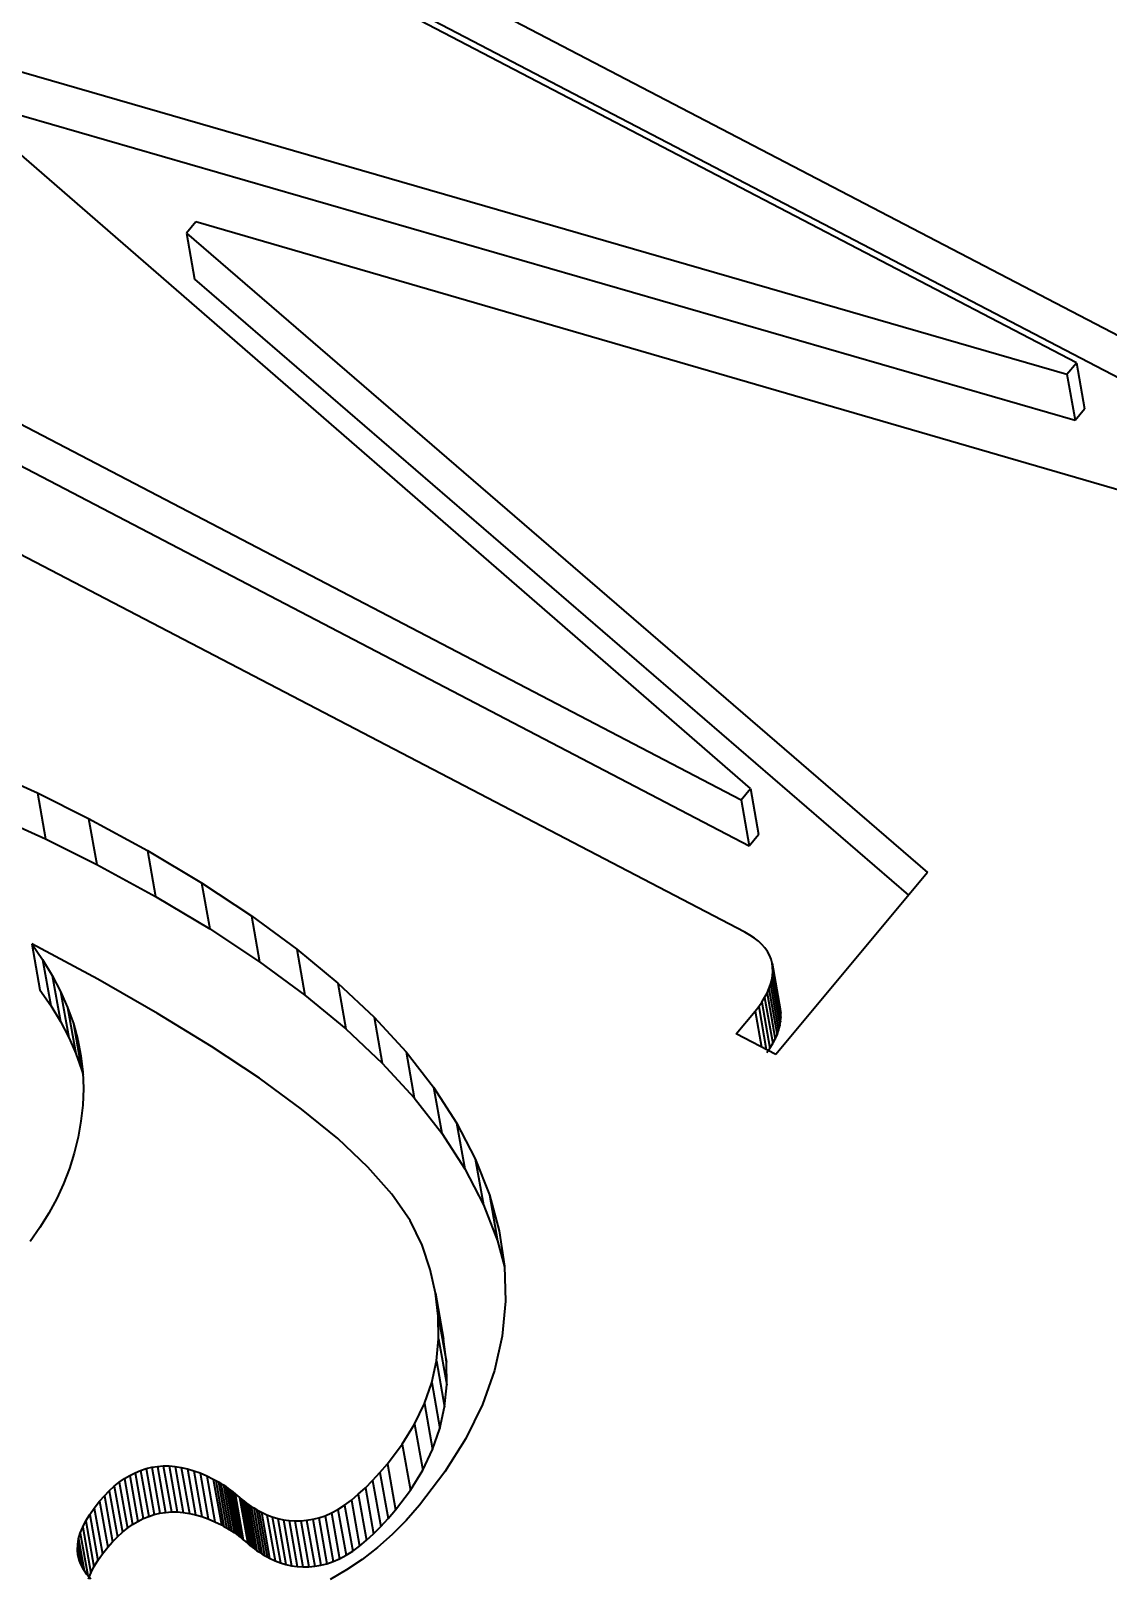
# Model space of a CAD drawing. Header units: millimetres. Extents: x 11035 to 42401, y -8968 to 2503.
# Drawn here: x 12282.946 to 12286.366, y 1739.336 to 1744.249 of the extents above; entities that cross this region are included whole.
import ezdxf

# ---------------------------------------------------------------- set-up
doc = ezdxf.new("R2010")
doc.units = ezdxf.units.MM
doc.layers.add('word_dim', color=253, linetype='Continuous')

# ---------------------------------------------------------------- blocks, each defined once
blk = doc.blocks.new('A$C5CD62552')
at = {"color": 7, "lineweight": 35, "ltscale": 0.084817}
blk.add_line((-15.6131, -259.6962), (-12.6047, -261.2646), dxfattribs=at)
at = {"color": 7, "lineweight": 35, "ltscale": 0.075921}
blk.add_line((-13.0105, -261.2084), (-15.7033, -259.8045), dxfattribs=at)
at = {"color": 7, "lineweight": 35, "ltscale": 0.084815}
for p, q in [((-15.5872, -259.842), (-12.5789, -261.4104)), ((-14.0637, -263.0151), (-17.072, -261.4468))]:
    blk.add_line(p, q, dxfattribs=at)
at = {"color": 7, "lineweight": 35, "ltscale": 0.089872}
blk.add_line((-16.4942, -260.2465), (-13.0406, -261.2444), dxfattribs=at)
at = {"color": 7, "lineweight": 35, "ltscale": 0.084054}
blk.add_line((-14.0454, -262.5587), (-16.5844, -260.3548), dxfattribs=at)
at = {"color": 7, "lineweight": 35, "ltscale": 0.08987}
blk.add_line((-16.4683, -260.3923), (-13.0149, -261.3903), dxfattribs=at)
at = {"color": 7, "lineweight": 35, "ltscale": 0.001173}
blk.add_line((-15.8061, -260.7606), (-15.8361, -260.7967), dxfattribs=at)
at = {"color": 7, "lineweight": 35, "ltscale": 0.077673}
blk.add_line((-15.8361, -260.7967), (-13.4834, -262.8258), dxfattribs=at)
at = {"color": 7, "lineweight": 35, "ltscale": 0.003702}
for p, q in [((-15.8361, -260.7967), (-15.8103, -260.9425)), ((-16.309, -262.573), (-16.2833, -262.7188)), ((-14.0454, -262.5587), (-14.0196, -262.7045)), ((-14.0754, -262.5948), (-14.0496, -262.7406)), ((-16.1467, -262.654), (-16.1209, -262.7998)), ((-15.9603, -262.7557), (-15.9345, -262.9015)), ((-15.788, -262.8587), (-15.7622, -263.0045)), ((-15.6298, -262.9631), (-15.6041, -263.1089)), ((-16.3274, -263.0517), (-16.3015, -263.1975)), ((-16.2927, -263.102), (-16.2669, -263.2478)), ((-15.4859, -263.069), (-15.46, -263.2148)), ((-13.9768, -263.1129), (-13.9509, -263.2587)), ((-16.2622, -263.1525), (-16.2364, -263.2983)), ((-13.9758, -263.1531), (-13.95, -263.2989)), ((-13.9751, -263.1261), (-13.9492, -263.2719)), ((-16.2358, -263.2032), (-16.2099, -263.349)), ((-15.356, -263.1763), (-15.3303, -263.3221)), ((-13.993, -263.2084), (-13.9671, -263.3542)), ((-13.9868, -263.1944), (-13.9609, -263.3402)), ((-13.9782, -263.1668), (-13.9524, -263.3126)), ((-14.0005, -263.2224), (-13.9746, -263.3683)), ((-16.1953, -263.3051), (-16.1694, -263.4509)), ((-15.2404, -263.285), (-15.2146, -263.4308)), ((-15.1389, -263.3951), (-15.1131, -263.5409)), ((-15.0515, -263.5067), (-15.0257, -263.6525)), ((-14.9784, -263.6197), (-14.9526, -263.7655)), ((-14.9194, -263.734), (-14.8935, -263.8799)), ((-14.8744, -263.8486), (-14.8486, -263.9944)), ((-15.0456, -264.1601), (-15.0197, -264.3059)), ((-15.0426, -264.3753), (-15.0167, -264.5211)), ((-15.0807, -264.5107), (-15.0548, -264.6565)), ((-15.1117, -264.5761), (-15.0859, -264.7219)), ((-15.1508, -264.6399), (-15.125, -264.7857)), ((-15.9819, -264.723), (-15.9561, -264.8688)), ((-15.9098, -264.7088), (-15.884, -264.8547)), ((-15.891, -264.7089), (-15.8652, -264.8547)), ((-15.8719, -264.7105), (-15.8462, -264.8563)), ((-15.8128, -264.7238), (-15.7871, -264.8696)), ((-15.7926, -264.7311), (-15.7668, -264.8769)), ((-15.2218, -264.7297), (-15.196, -264.8755)), ((-15.198, -264.702), (-15.1721, -264.8478)), ((-16.0654, -264.7734), (-16.0395, -264.9192)), ((-15.7719, -264.7399), (-15.7462, -264.8857)), ((-15.7511, -264.7502), (-15.7253, -264.896)), ((-15.7428, -264.7546), (-15.717, -264.9004)), ((-15.7346, -264.7593), (-15.7087, -264.9051)), ((-15.7265, -264.7641), (-15.7006, -264.9099)), ((-15.7186, -264.7691), (-15.6928, -264.915)), ((-15.7033, -264.7798), (-15.6775, -264.9256)), ((-15.268, -264.7781), (-15.2423, -264.9239)), ((-15.2451, -264.755), (-15.2193, -264.9009)), ((-16.1119, -264.821), (-16.086, -264.9668)), ((-16.0966, -264.8036), (-16.0709, -264.9494)), ((-16.0811, -264.7878), (-16.0554, -264.9336)), ((-15.6674, -264.8092), (-15.6417, -264.955)), ((-15.6456, -264.8264), (-15.6198, -264.9722)), ((-15.638, -264.8318), (-15.6123, -264.9776)), ((-15.3126, -264.817), (-15.2868, -264.9628)), ((-15.2905, -264.7987), (-15.2647, -264.9445)), ((-16.1287, -264.8423), (-16.103, -264.9881)), ((-15.6303, -264.837), (-15.6045, -264.9828)), ((-15.6224, -264.842), (-15.5966, -264.9878)), ((-15.6143, -264.8468), (-15.5886, -264.9927)), ((-15.6062, -264.8515), (-15.5803, -264.9973)), ((-15.5979, -264.8559), (-15.572, -265.0017)), ((-15.5809, -264.864), (-15.555, -265.0098)), ((-15.5637, -264.8706), (-15.5378, -265.0165)), ((-15.5461, -264.8759), (-15.5203, -265.0217)), ((-15.5283, -264.8797), (-15.5025, -265.0256)), ((-15.5102, -264.8822), (-15.4845, -265.028)), ((-15.4734, -264.8828), (-15.4476, -265.0286)), ((-15.4546, -264.881), (-15.4287, -265.0268)), ((-15.416, -264.8731), (-15.3901, -265.0189)), ((-15.3759, -264.8577), (-15.3501, -265.0035)), ((-15.3553, -264.8465), (-15.3296, -264.9923)), ((-16.1655, -264.9027), (-16.1397, -265.0486))]:
    blk.add_line(p, q, dxfattribs=at)
at = {"color": 7, "lineweight": 35, "ltscale": 0.08475}
blk.add_line((-12.5509, -261.7069), (-15.8061, -260.7606), dxfattribs=at)
at = {"color": 7, "lineweight": 35, "ltscale": 0.074841}
blk.add_line((-15.8103, -260.9425), (-13.5433, -262.8977), dxfattribs=at)
at = {"color": 7, "lineweight": 35, "ltscale": 0.077701}
blk.add_line((-16.8314, -261.158), (-14.0754, -262.5948), dxfattribs=at)
at = {"color": 7, "lineweight": 35, "ltscale": 0.001175}
for p, q in [((-13.0406, -261.2444), (-13.0105, -261.2084)), ((-13.0149, -261.3903), (-12.9847, -261.3542)), ((-14.0754, -262.5948), (-14.0454, -262.5587)), ((-14.0496, -262.7406), (-14.0196, -262.7045))]:
    blk.add_line(p, q, dxfattribs=at)
at = {"color": 7, "lineweight": 35, "ltscale": 0.003703}
for p, q in [((-13.0406, -261.2444), (-13.0149, -261.3903)), ((-13.0105, -261.2084), (-12.9847, -261.3542)), ((-13.9818, -263.1805), (-13.956, -263.3264)), ((-16.2135, -263.254), (-16.1877, -263.3999)), ((-14.0092, -263.2366), (-13.9835, -263.3825)), ((-15.9992, -264.7301), (-15.9735, -264.876)), ((-15.9643, -264.7173), (-15.9386, -264.8631)), ((-15.8328, -264.7179), (-15.8071, -264.8637)), ((-16.0493, -264.7604), (-16.0235, -264.9062)), ((-16.0162, -264.7387), (-15.9904, -264.8846)), ((-15.6886, -264.791), (-15.6628, -264.9369)), ((-16.1556, -264.8832), (-16.1298, -265.029)), ((-16.1433, -264.863), (-16.1175, -265.0089)), ((-15.4919, -264.8832), (-15.4662, -265.029)), ((-15.4354, -264.8777), (-15.4096, -265.0236))]:
    blk.add_line(p, q, dxfattribs=at)
at = {"color": 7, "lineweight": 35, "ltscale": 0.0777}
blk.add_line((-16.8056, -261.3039), (-14.0496, -262.7406), dxfattribs=at)
at = {"color": 7, "lineweight": 35, "ltscale": 0.004355}
for p, q in [((-16.4677, -262.5011), (-16.309, -262.573)), ((-16.442, -262.6469), (-16.2833, -262.7188))]:
    blk.add_line(p, q, dxfattribs=at)
at = {"color": 7, "lineweight": 35, "ltscale": 0.004536}
for p, q in [((-16.309, -262.573), (-16.1467, -262.654)), ((-16.2833, -262.7188), (-16.1209, -262.7998))]:
    blk.add_line(p, q, dxfattribs=at)
at = {"color": 7, "lineweight": 35, "ltscale": 0.005308}
for p, q in [((-16.1467, -262.654), (-15.9603, -262.7557)), ((-16.1209, -262.7998), (-15.9345, -262.9015))]:
    blk.add_line(p, q, dxfattribs=at)
at = {"color": 7, "lineweight": 35, "ltscale": 0.005018}
blk.add_line((-15.9603, -262.7557), (-15.788, -262.8587), dxfattribs=at)
at = {"color": 7, "lineweight": 35, "ltscale": 0.004739}
blk.add_line((-15.788, -262.8587), (-15.6298, -262.9631), dxfattribs=at)
at = {"color": 7, "lineweight": 35, "ltscale": 0.018795}
blk.add_line((-13.4834, -262.8258), (-13.9647, -263.4033), dxfattribs=at)
at = {"color": 7, "lineweight": 35, "ltscale": 0.00502}
blk.add_line((-15.9345, -262.9015), (-15.7622, -263.0045), dxfattribs=at)
at = {"color": 7, "lineweight": 35, "ltscale": 0.004467}
blk.add_line((-15.6298, -262.9631), (-15.4859, -263.069), dxfattribs=at)
at = {"color": 7, "lineweight": 35, "ltscale": 0.004737}
blk.add_line((-15.7622, -263.0045), (-15.6041, -263.1089), dxfattribs=at)
at = {"color": 7, "lineweight": 35, "ltscale": 0.000459155}
blk.add_line((-14.0477, -263.0241), (-14.0637, -263.0151), dxfattribs=at)
at = {"color": 7, "lineweight": 35, "ltscale": 0.005939}
blk.add_line((-16.118, -263.164), (-16.3274, -263.0517), dxfattribs=at)
at = {"color": 7, "lineweight": 35, "ltscale": 0.001527}
blk.add_line((-16.3274, -263.0517), (-16.2927, -263.102), dxfattribs=at)
at = {"color": 7, "lineweight": 35, "ltscale": 0.000433385}
blk.add_line((-14.0332, -263.0336), (-14.0477, -263.0241), dxfattribs=at)
at = {"color": 7, "lineweight": 35, "ltscale": 0.000405634}
blk.add_line((-14.0203, -263.0436), (-14.0332, -263.0336), dxfattribs=at)
at = {"color": 7, "lineweight": 35, "ltscale": 0.00038225}
blk.add_line((-14.0091, -263.0539), (-14.0203, -263.0436), dxfattribs=at)
at = {"color": 7, "lineweight": 35, "ltscale": 0.000363172}
blk.add_line((-13.9995, -263.0648), (-14.0091, -263.0539), dxfattribs=at)
at = {"color": 7, "lineweight": 35, "ltscale": 0.000348021}
blk.add_line((-13.9914, -263.0761), (-13.9995, -263.0648), dxfattribs=at)
at = {"color": 7, "lineweight": 35, "ltscale": 0.001475}
for p, q in [((-16.2927, -263.102), (-16.2622, -263.1525)), ((-16.2669, -263.2478), (-16.2364, -263.2983))]:
    blk.add_line(p, q, dxfattribs=at)
at = {"color": 7, "lineweight": 35, "ltscale": 0.00447}
blk.add_line((-15.6041, -263.1089), (-15.46, -263.2148), dxfattribs=at)
at = {"color": 7, "lineweight": 35, "ltscale": 0.004212}
blk.add_line((-15.4859, -263.069), (-15.356, -263.1763), dxfattribs=at)
at = {"color": 7, "lineweight": 35, "ltscale": 0.000337468}
blk.add_line((-13.9848, -263.0879), (-13.9914, -263.0761), dxfattribs=at)
at = {"color": 7, "lineweight": 35, "ltscale": 0.000328985}
blk.add_line((-13.9801, -263.1002), (-13.9848, -263.0879), dxfattribs=at)
at = {"color": 7, "lineweight": 35, "ltscale": 0.000327904}
blk.add_line((-13.9768, -263.1129), (-13.9801, -263.1002), dxfattribs=at)
at = {"color": 7, "lineweight": 35, "ltscale": 0.000332347}
for p, q in [((-13.9751, -263.1261), (-13.9768, -263.1129)), ((-13.9492, -263.2719), (-13.9509, -263.2587))]:
    blk.add_line(p, q, dxfattribs=at)
at = {"color": 7, "lineweight": 35, "ltscale": 0.001428}
blk.add_line((-16.2622, -263.1525), (-16.2358, -263.2032), dxfattribs=at)
at = {"color": 7, "lineweight": 35, "ltscale": 0.005478}
blk.add_line((-15.9277, -263.2726), (-16.118, -263.164), dxfattribs=at)
at = {"color": 7, "lineweight": 35, "ltscale": 0.000347204}
blk.add_line((-13.9782, -263.1668), (-13.9758, -263.1531), dxfattribs=at)
at = {"color": 7, "lineweight": 35, "ltscale": 0.000341146}
blk.add_line((-13.9758, -263.1531), (-13.9748, -263.1395), dxfattribs=at)
at = {"color": 7, "lineweight": 35, "ltscale": 0.000335749}
blk.add_line((-13.9748, -263.1395), (-13.9751, -263.1261), dxfattribs=at)
at = {"color": 7, "lineweight": 35, "ltscale": 0.003704}
for p, q in [((-13.9748, -263.1395), (-13.9489, -263.2854)), ((-15.0366, -264.2334), (-15.0107, -264.3792)), ((-15.0356, -264.3051), (-15.0097, -264.451)), ((-15.0576, -264.4438), (-15.0317, -264.5896)), ((-15.9465, -264.713), (-15.9206, -264.8589)), ((-15.9283, -264.7102), (-15.9024, -264.8561)), ((-15.8525, -264.7134), (-15.8266, -264.8593)), ((-16.0329, -264.7488), (-16.007, -264.8947)), ((-15.7109, -264.7743), (-15.685, -264.9202)), ((-15.6959, -264.7853), (-15.67, -264.9311)), ((-15.6815, -264.7969), (-15.6556, -264.9428)), ((-15.6604, -264.815), (-15.6345, -264.9609)), ((-15.653, -264.8208), (-15.6272, -264.9667)), ((-15.3342, -264.8329), (-15.3083, -264.9787)), ((-15.3962, -264.8666), (-15.3703, -265.0124))]:
    blk.add_line(p, q, dxfattribs=at)
at = {"color": 7, "lineweight": 35, "ltscale": 0.001525}
blk.add_line((-16.3015, -263.1975), (-16.2669, -263.2478), dxfattribs=at)
at = {"color": 7, "lineweight": 35, "ltscale": 0.001388}
blk.add_line((-16.2358, -263.2032), (-16.2135, -263.254), dxfattribs=at)
at = {"color": 7, "lineweight": 35, "ltscale": 0.003967}
blk.add_line((-15.356, -263.1763), (-15.2404, -263.285), dxfattribs=at)
at = {"color": 7, "lineweight": 35, "ltscale": 0.000397268}
for p, q in [((-14.0005, -263.2224), (-13.993, -263.2084)), ((-13.9746, -263.3683), (-13.9671, -263.3542))]:
    blk.add_line(p, q, dxfattribs=at)
at = {"color": 7, "lineweight": 35, "ltscale": 0.000382521}
for p, q in [((-13.993, -263.2084), (-13.9868, -263.1944)), ((-13.9671, -263.3542), (-13.9609, -263.3402))]:
    blk.add_line(p, q, dxfattribs=at)
at = {"color": 7, "lineweight": 35, "ltscale": 0.000369716}
blk.add_line((-13.9868, -263.1944), (-13.9818, -263.1805), dxfattribs=at)
at = {"color": 7, "lineweight": 35, "ltscale": 0.000354546}
blk.add_line((-13.9818, -263.1805), (-13.9782, -263.1668), dxfattribs=at)
at = {"color": 7, "lineweight": 35, "ltscale": 0.001356}
blk.add_line((-16.2135, -263.254), (-16.1953, -263.3051), dxfattribs=at)
at = {"color": 7, "lineweight": 35, "ltscale": 0.004209}
blk.add_line((-15.46, -263.2148), (-15.3303, -263.3221), dxfattribs=at)
at = {"color": 7, "lineweight": 35, "ltscale": 0.000457308}
blk.add_line((-14.0307, -263.2653), (-14.0194, -263.251), dxfattribs=at)
at = {"color": 7, "lineweight": 35, "ltscale": 0.000439021}
blk.add_line((-14.0194, -263.251), (-14.0092, -263.2366), dxfattribs=at)
at = {"color": 7, "lineweight": 35, "ltscale": 0.003463}
blk.add_line((-14.0194, -263.251), (-13.9952, -263.3874), dxfattribs=at)
at = {"color": 7, "lineweight": 35, "ltscale": 0.000416652}
blk.add_line((-14.0092, -263.2366), (-14.0005, -263.2224), dxfattribs=at)
at = {"color": 7, "lineweight": 35, "ltscale": 0.001429}
blk.add_line((-16.2364, -263.2983), (-16.2099, -263.349), dxfattribs=at)
at = {"color": 7, "lineweight": 35, "ltscale": 0.00133}
blk.add_line((-16.1953, -263.3051), (-16.1811, -263.3564), dxfattribs=at)
at = {"color": 7, "lineweight": 35, "ltscale": 0.005023}
blk.add_line((-15.7563, -263.3774), (-15.9277, -263.2726), dxfattribs=at)
at = {"color": 7, "lineweight": 35, "ltscale": 0.003745}
blk.add_line((-15.2404, -263.285), (-15.1389, -263.3951), dxfattribs=at)
at = {"color": 7, "lineweight": 35, "ltscale": 0.00235}
blk.add_line((-14.0909, -263.3375), (-14.0307, -263.2653), dxfattribs=at)
at = {"color": 7, "lineweight": 35, "ltscale": 0.002896}
blk.add_line((-14.0307, -263.2653), (-14.0106, -263.3794), dxfattribs=at)
at = {"color": 7, "lineweight": 35, "ltscale": 0.00034668}
blk.add_line((-13.9524, -263.3126), (-13.95, -263.2989), dxfattribs=at)
at = {"color": 7, "lineweight": 35, "ltscale": 0.000339857}
blk.add_line((-13.95, -263.2989), (-13.9489, -263.2854), dxfattribs=at)
at = {"color": 7, "lineweight": 35, "ltscale": 0.000337274}
blk.add_line((-13.9489, -263.2854), (-13.9492, -263.2719), dxfattribs=at)
at = {"color": 7, "lineweight": 35, "ltscale": 0.001389}
blk.add_line((-16.2099, -263.349), (-16.1877, -263.3999), dxfattribs=at)
at = {"color": 7, "lineweight": 35, "ltscale": 0.001311}
blk.add_line((-16.1811, -263.3564), (-16.171, -263.4078), dxfattribs=at)
at = {"color": 7, "lineweight": 35, "ltscale": 0.001726}
blk.add_line((-16.1811, -263.3564), (-16.169, -263.4244), dxfattribs=at)
at = {"color": 7, "lineweight": 35, "ltscale": 0.003969}
blk.add_line((-15.3303, -263.3221), (-15.2146, -263.4308), dxfattribs=at)
at = {"color": 7, "lineweight": 35, "ltscale": 0.003559}
blk.add_line((-13.9647, -263.4033), (-14.0909, -263.3375), dxfattribs=at)
at = {"color": 7, "lineweight": 35, "ltscale": 0.000367255}
blk.add_line((-13.9609, -263.3402), (-13.956, -263.3264), dxfattribs=at)
at = {"color": 7, "lineweight": 35, "ltscale": 0.000356795}
blk.add_line((-13.956, -263.3264), (-13.9524, -263.3126), dxfattribs=at)
at = {"color": 7, "lineweight": 35, "ltscale": 0.001355}
blk.add_line((-16.1877, -263.3999), (-16.1694, -263.4509), dxfattribs=at)
at = {"color": 7, "lineweight": 35, "ltscale": 0.001301}
for p, q in [((-16.171, -263.4078), (-16.165, -263.4595)), ((-16.1652, -263.5634), (-16.1711, -263.6151))]:
    blk.add_line(p, q, dxfattribs=at)
at = {"color": 7, "lineweight": 35, "ltscale": 0.004572}
blk.add_line((-15.604, -263.4786), (-15.7563, -263.3774), dxfattribs=at)
at = {"color": 7, "lineweight": 35, "ltscale": 0.003543}
for p, q in [((-15.1389, -263.3951), (-15.0515, -263.5067)), ((-15.1131, -263.5409), (-15.0257, -263.6525))]:
    blk.add_line(p, q, dxfattribs=at)
at = {"color": 7, "lineweight": 35, "ltscale": 0.000436017}
blk.add_line((-13.9935, -263.3968), (-13.9835, -263.3825), dxfattribs=at)
at = {"color": 7, "lineweight": 35, "ltscale": 0.000419561}
blk.add_line((-13.9835, -263.3825), (-13.9746, -263.3683), dxfattribs=at)
at = {"color": 7, "lineweight": 35, "ltscale": 0.000446455}
blk.add_line((-16.1694, -263.4509), (-16.1646, -263.4681), dxfattribs=at)
at = {"color": 7, "lineweight": 35, "ltscale": 0.003743}
blk.add_line((-15.2146, -263.4308), (-15.1131, -263.5409), dxfattribs=at)
at = {"color": 7, "lineweight": 35, "ltscale": 0.001296}
blk.add_line((-16.165, -263.4595), (-16.163, -263.5113), dxfattribs=at)
at = {"color": 7, "lineweight": 35, "ltscale": 0.004134}
blk.add_line((-15.4704, -263.5761), (-15.604, -263.4786), dxfattribs=at)
at = {"color": 7, "lineweight": 35, "ltscale": 0.003364}
for p, q in [((-15.0515, -263.5067), (-14.9784, -263.6197)), ((-15.0257, -263.6525), (-14.9526, -263.7655))]:
    blk.add_line(p, q, dxfattribs=at)
at = {"color": 7, "lineweight": 35, "ltscale": 0.001303}
blk.add_line((-16.163, -263.5113), (-16.1652, -263.5634), dxfattribs=at)
at = {"color": 7, "lineweight": 35, "ltscale": 0.003698}
blk.add_line((-15.356, -263.67), (-15.4704, -263.5761), dxfattribs=at)
at = {"color": 7, "lineweight": 35, "ltscale": 0.001291}
blk.add_line((-16.1711, -263.6151), (-16.1801, -263.6659), dxfattribs=at)
at = {"color": 7, "lineweight": 35, "ltscale": 0.003217}
blk.add_line((-14.9784, -263.6197), (-14.9194, -263.734), dxfattribs=at)
at = {"color": 7, "lineweight": 35, "ltscale": 0.001285}
blk.add_line((-16.1801, -263.6659), (-16.1923, -263.7159), dxfattribs=at)
at = {"color": 7, "lineweight": 35, "ltscale": 0.003284}
blk.add_line((-15.2606, -263.7602), (-15.356, -263.67), dxfattribs=at)
at = {"color": 7, "lineweight": 35, "ltscale": 0.001286}
blk.add_line((-16.1923, -263.7159), (-16.2077, -263.7649), dxfattribs=at)
at = {"color": 7, "lineweight": 35, "ltscale": 0.003078}
blk.add_line((-14.9194, -263.734), (-14.8744, -263.8486), dxfattribs=at)
at = {"color": 7, "lineweight": 35, "ltscale": 0.001292}
blk.add_line((-16.2077, -263.7649), (-16.2263, -263.8131), dxfattribs=at)
at = {"color": 7, "lineweight": 35, "ltscale": 0.002887}
blk.add_line((-15.184, -263.8467), (-15.2606, -263.7602), dxfattribs=at)
at = {"color": 7, "lineweight": 35, "ltscale": 0.003218}
blk.add_line((-14.9526, -263.7655), (-14.8935, -263.8799), dxfattribs=at)
at = {"color": 7, "lineweight": 35, "ltscale": 0.0013}
blk.add_line((-16.2263, -263.8131), (-16.248, -263.8604), dxfattribs=at)
at = {"color": 7, "lineweight": 35, "ltscale": 0.002522}
blk.add_line((-15.1264, -263.9295), (-15.184, -263.8467), dxfattribs=at)
at = {"color": 7, "lineweight": 35, "ltscale": 0.002944}
blk.add_line((-14.8744, -263.8486), (-14.8432, -263.9622), dxfattribs=at)
at = {"color": 7, "lineweight": 35, "ltscale": 0.001319}
blk.add_line((-16.248, -263.8604), (-16.273, -263.9068), dxfattribs=at)
at = {"color": 7, "lineweight": 35, "ltscale": 0.003076}
blk.add_line((-14.8935, -263.8799), (-14.8486, -263.9944), dxfattribs=at)
at = {"color": 7, "lineweight": 35, "ltscale": 0.001339}
blk.add_line((-16.273, -263.9068), (-16.3012, -263.9524), dxfattribs=at)
at = {"color": 7, "lineweight": 35, "ltscale": 0.002202}
blk.add_line((-15.0879, -264.0086), (-15.1264, -263.9295), dxfattribs=at)
at = {"color": 7, "lineweight": 35, "ltscale": 0.001362}
blk.add_line((-16.3012, -263.9524), (-16.3325, -263.997), dxfattribs=at)
at = {"color": 7, "lineweight": 35, "ltscale": 0.002128}
blk.add_line((-14.8486, -263.9944), (-14.8261, -264.0765), dxfattribs=at)
at = {"color": 7, "lineweight": 35, "ltscale": 0.002843}
blk.add_line((-14.8432, -263.9622), (-14.8261, -264.0746), dxfattribs=at)
at = {"color": 7, "lineweight": 35, "ltscale": 0.002013}
blk.add_line((-15.0627, -264.0851), (-15.0879, -264.0086), dxfattribs=at)
at = {"color": 7, "lineweight": 35, "ltscale": 0.001922}
blk.add_line((-15.0456, -264.1601), (-15.0627, -264.0851), dxfattribs=at)
at = {"color": 7, "lineweight": 35, "ltscale": 0.002787}
blk.add_line((-14.8261, -264.0746), (-14.823, -264.1861), dxfattribs=at)
at = {"color": 7, "lineweight": 35, "ltscale": 0.001846}
blk.add_line((-15.0366, -264.2334), (-15.0456, -264.1601), dxfattribs=at)
at = {"color": 7, "lineweight": 35, "ltscale": 0.002775}
blk.add_line((-14.823, -264.1861), (-14.8336, -264.2965), dxfattribs=at)
at = {"color": 7, "lineweight": 35, "ltscale": 0.001793}
for p, q in [((-15.0356, -264.3051), (-15.0366, -264.2334)), ((-15.0097, -264.451), (-15.0107, -264.3792))]:
    blk.add_line(p, q, dxfattribs=at)
at = {"color": 7, "lineweight": 35, "ltscale": 0.001763}
blk.add_line((-15.0426, -264.3753), (-15.0356, -264.3051), dxfattribs=at)
at = {"color": 7, "lineweight": 35, "ltscale": 0.001848}
blk.add_line((-15.0107, -264.3792), (-15.0197, -264.3059), dxfattribs=at)
at = {"color": 7, "lineweight": 35, "ltscale": 0.002801}
blk.add_line((-14.8336, -264.2965), (-14.8581, -264.4059), dxfattribs=at)
at = {"color": 7, "lineweight": 35, "ltscale": 0.001753}
blk.add_line((-15.0576, -264.4438), (-15.0426, -264.3753), dxfattribs=at)
at = {"color": 7, "lineweight": 35, "ltscale": 0.002875}
blk.add_line((-14.8581, -264.4059), (-14.8967, -264.5142), dxfattribs=at)
at = {"color": 7, "lineweight": 35, "ltscale": 0.00177}
blk.add_line((-15.0807, -264.5107), (-15.0576, -264.4438), dxfattribs=at)
at = {"color": 7, "lineweight": 35, "ltscale": 0.001762}
blk.add_line((-15.0167, -264.5211), (-15.0097, -264.451), dxfattribs=at)
at = {"color": 7, "lineweight": 35, "ltscale": 0.001809}
blk.add_line((-15.1117, -264.5761), (-15.0807, -264.5107), dxfattribs=at)
at = {"color": 7, "lineweight": 35, "ltscale": 0.001754}
blk.add_line((-15.0317, -264.5896), (-15.0167, -264.5211), dxfattribs=at)
at = {"color": 7, "lineweight": 35, "ltscale": 0.002985}
blk.add_line((-14.8967, -264.5142), (-14.9492, -264.6214), dxfattribs=at)
at = {"color": 7, "lineweight": 35, "ltscale": 0.001871}
blk.add_line((-15.1508, -264.6399), (-15.1117, -264.5761), dxfattribs=at)
at = {"color": 7, "lineweight": 35, "ltscale": 0.001769}
blk.add_line((-15.0548, -264.6565), (-15.0317, -264.5896), dxfattribs=at)
at = {"color": 7, "lineweight": 35, "ltscale": 0.003131}
blk.add_line((-14.9492, -264.6214), (-15.0155, -264.7277), dxfattribs=at)
at = {"color": 7, "lineweight": 35, "ltscale": 0.001949}
for p, q in [((-15.198, -264.702), (-15.1508, -264.6399)), ((-15.1721, -264.8478), (-15.125, -264.7857))]:
    blk.add_line(p, q, dxfattribs=at)
at = {"color": 7, "lineweight": 35, "ltscale": 0.00181}
blk.add_line((-15.0859, -264.7219), (-15.0548, -264.6565), dxfattribs=at)
at = {"color": 7, "lineweight": 35, "ltscale": 0.000475636}
for p, q in [((-16.0162, -264.7387), (-15.9992, -264.7301)), ((-15.9904, -264.8846), (-15.9735, -264.876))]:
    blk.add_line(p, q, dxfattribs=at)
at = {"color": 7, "lineweight": 35, "ltscale": 0.000468683}
blk.add_line((-15.9992, -264.7301), (-15.9819, -264.723), dxfattribs=at)
at = {"color": 7, "lineweight": 35, "ltscale": 0.000462268}
blk.add_line((-15.9819, -264.723), (-15.9643, -264.7173), dxfattribs=at)
at = {"color": 7, "lineweight": 35, "ltscale": 0.000458181}
blk.add_line((-15.9643, -264.7173), (-15.9465, -264.713), dxfattribs=at)
at = {"color": 7, "lineweight": 35, "ltscale": 0.000460097}
for p, q in [((-15.9465, -264.713), (-15.9283, -264.7102)), ((-15.9206, -264.8589), (-15.9024, -264.8561))]:
    blk.add_line(p, q, dxfattribs=at)
at = {"color": 7, "lineweight": 35, "ltscale": 0.00046508}
blk.add_line((-15.9283, -264.7102), (-15.9098, -264.7088), dxfattribs=at)
at = {"color": 7, "lineweight": 35, "ltscale": 0.000469973}
for p, q in [((-15.9098, -264.7088), (-15.891, -264.7089)), ((-15.884, -264.8547), (-15.8652, -264.8547))]:
    blk.add_line(p, q, dxfattribs=at)
at = {"color": 7, "lineweight": 35, "ltscale": 0.000477724}
for p, q in [((-15.891, -264.7089), (-15.8719, -264.7105)), ((-15.8652, -264.8547), (-15.8462, -264.8563))]:
    blk.add_line(p, q, dxfattribs=at)
at = {"color": 7, "lineweight": 35, "ltscale": 0.000490726}
blk.add_line((-15.8719, -264.7105), (-15.8525, -264.7134), dxfattribs=at)
at = {"color": 7, "lineweight": 35, "ltscale": 0.000503801}
blk.add_line((-15.8525, -264.7134), (-15.8328, -264.7179), dxfattribs=at)
at = {"color": 7, "lineweight": 35, "ltscale": 0.000521915}
blk.add_line((-15.8328, -264.7179), (-15.8128, -264.7238), dxfattribs=at)
at = {"color": 7, "lineweight": 35, "ltscale": 0.000538668}
for p, q in [((-15.8128, -264.7238), (-15.7926, -264.7311)), ((-15.7871, -264.8696), (-15.7668, -264.8769))]:
    blk.add_line(p, q, dxfattribs=at)
at = {"color": 7, "lineweight": 35, "ltscale": 0.000560602}
for p, q in [((-15.7926, -264.7311), (-15.7719, -264.7399)), ((-15.7668, -264.8769), (-15.7462, -264.8857))]:
    blk.add_line(p, q, dxfattribs=at)
at = {"color": 7, "lineweight": 35, "ltscale": 0.000860667}
for p, q in [((-15.2451, -264.755), (-15.2218, -264.7297)), ((-15.2193, -264.9009), (-15.196, -264.8755))]:
    blk.add_line(p, q, dxfattribs=at)
at = {"color": 7, "lineweight": 35, "ltscale": 0.000913256}
blk.add_line((-15.2218, -264.7297), (-15.198, -264.702), dxfattribs=at)
at = {"color": 7, "lineweight": 35, "ltscale": 0.00187}
blk.add_line((-15.125, -264.7857), (-15.0859, -264.7219), dxfattribs=at)
at = {"color": 7, "lineweight": 35, "ltscale": 0.003309}
blk.add_line((-15.0155, -264.7277), (-15.0958, -264.8329), dxfattribs=at)
at = {"color": 7, "lineweight": 35, "ltscale": 0.000533534}
blk.add_line((-16.0811, -264.7878), (-16.0654, -264.7734), dxfattribs=at)
at = {"color": 7, "lineweight": 35, "ltscale": 0.000517597}
blk.add_line((-16.0654, -264.7734), (-16.0493, -264.7604), dxfattribs=at)
at = {"color": 7, "lineweight": 35, "ltscale": 0.000500398}
blk.add_line((-16.0493, -264.7604), (-16.0329, -264.7488), dxfattribs=at)
at = {"color": 7, "lineweight": 35, "ltscale": 0.000488045}
blk.add_line((-16.0329, -264.7488), (-16.0162, -264.7387), dxfattribs=at)
at = {"color": 7, "lineweight": 35, "ltscale": 0.000581414}
for p, q in [((-15.7719, -264.7399), (-15.7511, -264.7502)), ((-15.7462, -264.8857), (-15.7253, -264.896))]:
    blk.add_line(p, q, dxfattribs=at)
at = {"color": 7, "lineweight": 35, "ltscale": 0.000235525}
for p, q in [((-15.7511, -264.7502), (-15.7428, -264.7546)), ((-15.6062, -264.8515), (-15.5979, -264.8559)), ((-15.7253, -264.896), (-15.717, -264.9004)), ((-15.5803, -264.9973), (-15.572, -265.0017))]:
    blk.add_line(p, q, dxfattribs=at)
at = {"color": 7, "lineweight": 35, "ltscale": 0.000235821}
blk.add_line((-15.7428, -264.7546), (-15.7346, -264.7593), dxfattribs=at)
at = {"color": 7, "lineweight": 35, "ltscale": 0.000234733}
for p, q in [((-15.7346, -264.7593), (-15.7265, -264.7641)), ((-15.6224, -264.842), (-15.6143, -264.8468)), ((-15.7087, -264.9051), (-15.7006, -264.9099)), ((-15.5966, -264.9878), (-15.5886, -264.9927))]:
    blk.add_line(p, q, dxfattribs=at)
at = {"color": 7, "lineweight": 35, "ltscale": 0.000234529}
blk.add_line((-15.7265, -264.7641), (-15.7186, -264.7691), dxfattribs=at)
at = {"color": 7, "lineweight": 35, "ltscale": 0.000231919}
for p, q in [((-15.7186, -264.7691), (-15.7109, -264.7743)), ((-15.638, -264.8318), (-15.6303, -264.837))]:
    blk.add_line(p, q, dxfattribs=at)
at = {"color": 7, "lineweight": 35, "ltscale": 0.0002329}
blk.add_line((-15.7109, -264.7743), (-15.7033, -264.7798), dxfattribs=at)
at = {"color": 7, "lineweight": 35, "ltscale": 0.00023133}
blk.add_line((-15.7033, -264.7798), (-15.6959, -264.7853), dxfattribs=at)
at = {"color": 7, "lineweight": 35, "ltscale": 0.000232595}
for p, q in [((-15.6959, -264.7853), (-15.6886, -264.791)), ((-15.6604, -264.815), (-15.653, -264.8208)), ((-15.6345, -264.9609), (-15.6272, -264.9667))]:
    blk.add_line(p, q, dxfattribs=at)
at = {"color": 7, "lineweight": 35, "ltscale": 0.000762433}
for p, q in [((-15.2905, -264.7987), (-15.268, -264.7781)), ((-15.2647, -264.9445), (-15.2423, -264.9239))]:
    blk.add_line(p, q, dxfattribs=at)
at = {"color": 7, "lineweight": 35, "ltscale": 0.000812457}
for p, q in [((-15.268, -264.7781), (-15.2451, -264.755)), ((-15.2423, -264.9239), (-15.2193, -264.9009))]:
    blk.add_line(p, q, dxfattribs=at)
at = {"color": 7, "lineweight": 35, "ltscale": 0.000680131}
blk.add_line((-16.1287, -264.8423), (-16.1119, -264.821), dxfattribs=at)
at = {"color": 7, "lineweight": 35, "ltscale": 0.000577331}
blk.add_line((-16.1119, -264.821), (-16.0966, -264.8036), dxfattribs=at)
at = {"color": 7, "lineweight": 35, "ltscale": 0.000554623}
for p, q in [((-16.0966, -264.8036), (-16.0811, -264.7878)), ((-16.0709, -264.9494), (-16.0554, -264.9336))]:
    blk.add_line(p, q, dxfattribs=at)
at = {"color": 7, "lineweight": 35, "ltscale": 0.000230731}
blk.add_line((-15.6886, -264.791), (-15.6815, -264.7969), dxfattribs=at)
at = {"color": 7, "lineweight": 35, "ltscale": 0.000234693}
blk.add_line((-15.6815, -264.7969), (-15.6744, -264.8031), dxfattribs=at)
at = {"color": 7, "lineweight": 35, "ltscale": 0.000231391}
for p, q in [((-15.6744, -264.8031), (-15.6674, -264.8092)), ((-15.6556, -264.9428), (-15.6486, -264.9489)), ((-15.6486, -264.9489), (-15.6417, -264.955))]:
    blk.add_line(p, q, dxfattribs=at)
at = {"color": 7, "lineweight": 35, "ltscale": 0.000229755}
blk.add_line((-15.6674, -264.8092), (-15.6604, -264.815), dxfattribs=at)
at = {"color": 7, "lineweight": 35, "ltscale": 0.000233155}
blk.add_line((-15.653, -264.8208), (-15.6456, -264.8264), dxfattribs=at)
at = {"color": 7, "lineweight": 35, "ltscale": 0.000232014}
for p, q in [((-15.6456, -264.8264), (-15.638, -264.8318)), ((-15.685, -264.9202), (-15.6775, -264.9256)), ((-15.6198, -264.9722), (-15.6123, -264.9776))]:
    blk.add_line(p, q, dxfattribs=at)
at = {"color": 7, "lineweight": 35, "ltscale": 0.000628108}
blk.add_line((-15.3553, -264.8465), (-15.3342, -264.8329), dxfattribs=at)
at = {"color": 7, "lineweight": 35, "ltscale": 0.0006702}
blk.add_line((-15.3342, -264.8329), (-15.3126, -264.817), dxfattribs=at)
at = {"color": 7, "lineweight": 35, "ltscale": 0.000717397}
for p, q in [((-15.3126, -264.817), (-15.2905, -264.7987)), ((-15.2868, -264.9628), (-15.2647, -264.9445))]:
    blk.add_line(p, q, dxfattribs=at)
at = {"color": 7, "lineweight": 35, "ltscale": 0.001623}
blk.add_line((-15.0958, -264.8329), (-15.1388, -264.8816), dxfattribs=at)
at = {"color": 7, "lineweight": 35, "ltscale": 0.000548648}
blk.add_line((-16.1655, -264.9027), (-16.1556, -264.8832), dxfattribs=at)
at = {"color": 7, "lineweight": 35, "ltscale": 0.000590387}
for p, q in [((-16.1556, -264.8832), (-16.1433, -264.863)), ((-16.1298, -265.029), (-16.1175, -265.0089))]:
    blk.add_line(p, q, dxfattribs=at)
at = {"color": 7, "lineweight": 35, "ltscale": 0.000632025}
blk.add_line((-16.1433, -264.863), (-16.1287, -264.8423), dxfattribs=at)
at = {"color": 7, "lineweight": 35, "ltscale": 0.000469267}
blk.add_line((-15.9735, -264.876), (-15.9561, -264.8688), dxfattribs=at)
at = {"color": 7, "lineweight": 35, "ltscale": 0.000461797}
blk.add_line((-15.9561, -264.8688), (-15.9386, -264.8631), dxfattribs=at)
at = {"color": 7, "lineweight": 35, "ltscale": 0.000461149}
blk.add_line((-15.9386, -264.8631), (-15.9206, -264.8589), dxfattribs=at)
at = {"color": 7, "lineweight": 35, "ltscale": 0.00046215}
blk.add_line((-15.9024, -264.8561), (-15.884, -264.8547), dxfattribs=at)
at = {"color": 7, "lineweight": 35, "ltscale": 0.000493973}
blk.add_line((-15.8462, -264.8563), (-15.8266, -264.8593), dxfattribs=at)
at = {"color": 7, "lineweight": 35, "ltscale": 0.000500825}
blk.add_line((-15.8266, -264.8593), (-15.8071, -264.8637), dxfattribs=at)
at = {"color": 7, "lineweight": 35, "ltscale": 0.000521485}
blk.add_line((-15.8071, -264.8637), (-15.7871, -264.8696), dxfattribs=at)
at = {"color": 7, "lineweight": 35, "ltscale": 0.000235347}
blk.add_line((-15.6303, -264.837), (-15.6224, -264.842), dxfattribs=at)
at = {"color": 7, "lineweight": 35, "ltscale": 0.000235065}
blk.add_line((-15.6143, -264.8468), (-15.6062, -264.8515), dxfattribs=at)
at = {"color": 7, "lineweight": 35, "ltscale": 0.000469584}
for p, q in [((-15.5979, -264.8559), (-15.5809, -264.864)), ((-15.572, -265.0017), (-15.555, -265.0098))]:
    blk.add_line(p, q, dxfattribs=at)
at = {"color": 7, "lineweight": 35, "ltscale": 0.000461323}
for p, q in [((-15.5809, -264.864), (-15.5637, -264.8706)), ((-15.555, -265.0098), (-15.5378, -265.0165))]:
    blk.add_line(p, q, dxfattribs=at)
at = {"color": 7, "lineweight": 35, "ltscale": 0.000458628}
blk.add_line((-15.5637, -264.8706), (-15.5461, -264.8759), dxfattribs=at)
at = {"color": 7, "lineweight": 35, "ltscale": 0.000455809}
for p, q in [((-15.5461, -264.8759), (-15.5283, -264.8797)), ((-15.5203, -265.0217), (-15.5025, -265.0256))]:
    blk.add_line(p, q, dxfattribs=at)
at = {"color": 7, "lineweight": 35, "ltscale": 0.000455765}
for p, q in [((-15.5283, -264.8797), (-15.5102, -264.8822)), ((-15.5025, -265.0256), (-15.4845, -265.028))]:
    blk.add_line(p, q, dxfattribs=at)
at = {"color": 7, "lineweight": 35, "ltscale": 0.000458414}
blk.add_line((-15.5102, -264.8822), (-15.4919, -264.8832), dxfattribs=at)
at = {"color": 7, "lineweight": 35, "ltscale": 0.000463958}
blk.add_line((-15.4919, -264.8832), (-15.4734, -264.8828), dxfattribs=at)
at = {"color": 7, "lineweight": 35, "ltscale": 0.000472195}
blk.add_line((-15.4734, -264.8828), (-15.4546, -264.881), dxfattribs=at)
at = {"color": 7, "lineweight": 35, "ltscale": 0.000485903}
blk.add_line((-15.4546, -264.881), (-15.4354, -264.8777), dxfattribs=at)
at = {"color": 7, "lineweight": 35, "ltscale": 0.000498895}
blk.add_line((-15.4354, -264.8777), (-15.416, -264.8731), dxfattribs=at)
at = {"color": 7, "lineweight": 35, "ltscale": 0.000520647}
blk.add_line((-15.416, -264.8731), (-15.3962, -264.8666), dxfattribs=at)
at = {"color": 7, "lineweight": 35, "ltscale": 0.0005528}
blk.add_line((-15.3962, -264.8666), (-15.3759, -264.8577), dxfattribs=at)
at = {"color": 7, "lineweight": 35, "ltscale": 0.000587216}
blk.add_line((-15.3759, -264.8577), (-15.3553, -264.8465), dxfattribs=at)
at = {"color": 7, "lineweight": 35, "ltscale": 0.000915248}
blk.add_line((-15.196, -264.8755), (-15.1721, -264.8478), dxfattribs=at)
at = {"color": 7, "lineweight": 35, "ltscale": 0.001584}
blk.add_line((-15.1388, -264.8816), (-15.1834, -264.9265), dxfattribs=at)
at = {"color": 7, "lineweight": 35, "ltscale": 0.000476201}
blk.add_line((-16.1784, -264.94), (-16.1732, -264.9217), dxfattribs=at)
at = {"color": 7, "lineweight": 35, "ltscale": 0.000510602}
for p, q in [((-16.1732, -264.9217), (-16.1655, -264.9027)), ((-16.1474, -265.0675), (-16.1397, -265.0486))]:
    blk.add_line(p, q, dxfattribs=at)
at = {"color": 7, "lineweight": 35, "ltscale": 0.003423}
blk.add_line((-16.1732, -264.9217), (-16.1494, -265.0565), dxfattribs=at)
at = {"color": 7, "lineweight": 35, "ltscale": 0.00053579}
blk.add_line((-16.0554, -264.9336), (-16.0395, -264.9192), dxfattribs=at)
at = {"color": 7, "lineweight": 35, "ltscale": 0.000514264}
blk.add_line((-16.0395, -264.9192), (-16.0235, -264.9062), dxfattribs=at)
at = {"color": 7, "lineweight": 35, "ltscale": 0.000502895}
blk.add_line((-16.0235, -264.9062), (-16.007, -264.8947), dxfattribs=at)
at = {"color": 7, "lineweight": 35, "ltscale": 0.000485433}
blk.add_line((-16.007, -264.8947), (-15.9904, -264.8846), dxfattribs=at)
at = {"color": 7, "lineweight": 35, "ltscale": 0.000238472}
blk.add_line((-15.717, -264.9004), (-15.7087, -264.9051), dxfattribs=at)
at = {"color": 7, "lineweight": 35, "ltscale": 0.000231954}
blk.add_line((-15.7006, -264.9099), (-15.6928, -264.915), dxfattribs=at)
at = {"color": 7, "lineweight": 35, "ltscale": 0.000235302}
blk.add_line((-15.6928, -264.915), (-15.685, -264.9202), dxfattribs=at)
at = {"color": 7, "lineweight": 35, "ltscale": 0.00023224}
blk.add_line((-15.6775, -264.9256), (-15.67, -264.9311), dxfattribs=at)
at = {"color": 7, "lineweight": 35, "ltscale": 0.0002302}
blk.add_line((-15.67, -264.9311), (-15.6628, -264.9369), dxfattribs=at)
at = {"color": 7, "lineweight": 35, "ltscale": 0.001551}
blk.add_line((-15.1834, -264.9265), (-15.2298, -264.9677), dxfattribs=at)
at = {"color": 7, "lineweight": 35, "ltscale": 0.000429043}
blk.add_line((-16.1821, -264.9748), (-16.1815, -264.9577), dxfattribs=at)
at = {"color": 7, "lineweight": 35, "ltscale": 0.000413893}
blk.add_line((-16.1805, -264.9913), (-16.1821, -264.9748), dxfattribs=at)
at = {"color": 7, "lineweight": 35, "ltscale": 0.000841402}
blk.add_line((-16.1821, -264.9748), (-16.1762, -265.008), dxfattribs=at)
at = {"color": 7, "lineweight": 35, "ltscale": 0.000449034}
blk.add_line((-16.1815, -264.9577), (-16.1784, -264.94), dxfattribs=at)
at = {"color": 7, "lineweight": 35, "ltscale": 0.001689}
blk.add_line((-16.1815, -264.9577), (-16.1696, -265.0242), dxfattribs=at)
at = {"color": 7, "lineweight": 35, "ltscale": 0.002549}
blk.add_line((-16.1784, -264.94), (-16.1607, -265.0404), dxfattribs=at)
at = {"color": 7, "lineweight": 35, "ltscale": 0.000682025}
blk.add_line((-16.103, -264.9881), (-16.086, -264.9668), dxfattribs=at)
at = {"color": 7, "lineweight": 35, "ltscale": 0.000575319}
blk.add_line((-16.086, -264.9668), (-16.0709, -264.9494), dxfattribs=at)
at = {"color": 7, "lineweight": 35, "ltscale": 0.00023308}
for p, q in [((-15.6628, -264.9369), (-15.6556, -264.9428)), ((-15.6417, -264.955), (-15.6345, -264.9609))]:
    blk.add_line(p, q, dxfattribs=at)
at = {"color": 7, "lineweight": 35, "ltscale": 0.000229801}
blk.add_line((-15.6272, -264.9667), (-15.6198, -264.9722), dxfattribs=at)
at = {"color": 7, "lineweight": 35, "ltscale": 0.000234455}
blk.add_line((-15.6123, -264.9776), (-15.6045, -264.9828), dxfattribs=at)
at = {"color": 7, "lineweight": 35, "ltscale": 0.000629854}
blk.add_line((-15.3296, -264.9923), (-15.3083, -264.9787), dxfattribs=at)
at = {"color": 7, "lineweight": 35, "ltscale": 0.00066865}
blk.add_line((-15.3083, -264.9787), (-15.2868, -264.9628), dxfattribs=at)
at = {"color": 7, "lineweight": 35, "ltscale": 0.001523}
blk.add_line((-15.2298, -264.9677), (-15.2779, -265.0051), dxfattribs=at)
at = {"color": 7, "lineweight": 35, "ltscale": 0.000410053}
blk.add_line((-16.1766, -265.0072), (-16.1805, -264.9913), dxfattribs=at)
at = {"color": 7, "lineweight": 35, "ltscale": 0.000416529}
blk.add_line((-16.1705, -265.0227), (-16.1766, -265.0072), dxfattribs=at)
at = {"color": 7, "lineweight": 35, "ltscale": 0.000432812}
blk.add_line((-16.1623, -265.038), (-16.1705, -265.0227), dxfattribs=at)
at = {"color": 7, "lineweight": 35, "ltscale": 0.000547287}
blk.add_line((-16.1397, -265.0486), (-16.1298, -265.029), dxfattribs=at)
at = {"color": 7, "lineweight": 35, "ltscale": 0.000633275}
blk.add_line((-16.1175, -265.0089), (-16.103, -264.9881), dxfattribs=at)
at = {"color": 7, "lineweight": 35, "ltscale": 0.00023278}
blk.add_line((-15.6045, -264.9828), (-15.5966, -264.9878), dxfattribs=at)
at = {"color": 7, "lineweight": 35, "ltscale": 0.000237724}
blk.add_line((-15.5886, -264.9927), (-15.5803, -264.9973), dxfattribs=at)
at = {"color": 7, "lineweight": 35, "ltscale": 0.000455704}
blk.add_line((-15.5378, -265.0165), (-15.5203, -265.0217), dxfattribs=at)
at = {"color": 7, "lineweight": 35, "ltscale": 0.000458498}
blk.add_line((-15.4845, -265.028), (-15.4662, -265.029), dxfattribs=at)
at = {"color": 7, "lineweight": 35, "ltscale": 0.00046399}
blk.add_line((-15.4662, -265.029), (-15.4476, -265.0286), dxfattribs=at)
at = {"color": 7, "lineweight": 35, "ltscale": 0.000475232}
blk.add_line((-15.4476, -265.0286), (-15.4287, -265.0268), dxfattribs=at)
at = {"color": 7, "lineweight": 35, "ltscale": 0.000482641}
blk.add_line((-15.4287, -265.0268), (-15.4096, -265.0236), dxfattribs=at)
at = {"color": 7, "lineweight": 35, "ltscale": 0.000502218}
blk.add_line((-15.4096, -265.0236), (-15.3901, -265.0189), dxfattribs=at)
at = {"color": 7, "lineweight": 35, "ltscale": 0.00052017}
blk.add_line((-15.3901, -265.0189), (-15.3703, -265.0124), dxfattribs=at)
at = {"color": 7, "lineweight": 35, "ltscale": 0.000553413}
blk.add_line((-15.3703, -265.0124), (-15.3501, -265.0035), dxfattribs=at)
at = {"color": 7, "lineweight": 35, "ltscale": 0.000584537}
blk.add_line((-15.3501, -265.0035), (-15.3296, -264.9923), dxfattribs=at)
at = {"color": 7, "lineweight": 35, "ltscale": 0.001503}
blk.add_line((-15.2779, -265.0051), (-15.3277, -265.0388), dxfattribs=at)
at = {"color": 7, "lineweight": 35, "ltscale": 0.00045157}
blk.add_line((-16.1522, -265.053), (-16.1623, -265.038), dxfattribs=at)
at = {"color": 7, "lineweight": 35, "ltscale": 0.00047711}
blk.add_line((-16.1401, -265.0677), (-16.1522, -265.053), dxfattribs=at)
at = {"color": 7, "lineweight": 35, "ltscale": 0.001493}
blk.add_line((-15.3277, -265.0388), (-15.3794, -265.0688), dxfattribs=at)
at = {"color": 7, "lineweight": 35}
for centre, major_axis, start_param, end_param in [((-15.5345, -262.2387), (-4.9235, -0.8713), 0.808481, 7.091666), ((-14.7912, -266.4386), (-7.6807, -1.3593), 5.403318, 10.205183), ((-15.1215, -264.572), (5.8097, 1.0282), 3.141619, 6.283212), ((-14.9564, -265.5053), (-6.1544, -1.0892), 0.000027, 3.141619), ((-14.9564, -265.5053), (-5.8097, -1.0282), 0.000027, 3.141619)]:
    blk.add_ellipse(centre, major_axis=major_axis, ratio=0.805657, start_param=start_param, end_param=end_param, dxfattribs=at)

msp = doc.modelspace()

# ---------------------------------------------------------------- block references
at = {"layer": 'word_dim', "color": 3, "linetype": 'Continuous', "ltscale": 2}
msp.add_blockref('A$C5CD62552', (12299.2759, 2004.4039), dxfattribs=at)

doc.saveas('drawing.dxf')
